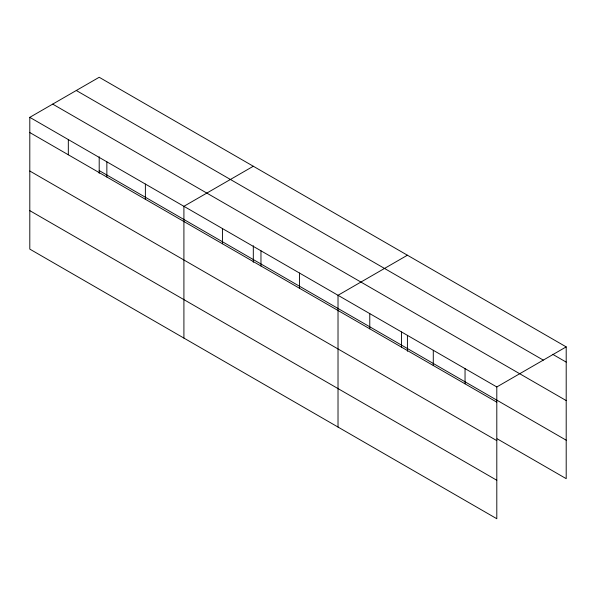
<?xml version="1.0" encoding="UTF-8"?>
<svg xmlns="http://www.w3.org/2000/svg" width="596" height="596" viewBox="0 0 596 596"><rect width="100%" height="100%" fill="white"/><g stroke="black" fill="none" stroke-linecap="round" stroke-linejoin="round"><path stroke-width="0.89" d="M29.8 117.338L496.803 386.96L496.803 518.729L29.8 249.113L29.8 117.338L99.197 77.271L566.2 346.887L566.2 478.663L497.131 438.783M253.307 166.247L183.911 206.313L183.911 338.088M407.418 255.215L338.021 295.288L338.021 427.064M496.803 386.96L566.2 346.887M552.701 354.315L566.2 362.107M76.295 90.495L543.299 360.111M52.701 104.114L566.2 400.572M99.197 170.583L566.2 440.198M29.8 132.55L496.803 402.173M29.8 171.015L496.803 440.638M29.8 210.649L496.803 480.264M465.044 368.626L465.044 383.839M433.285 350.292L433.285 365.504M407.418 335.623L407.418 351.275M401.533 331.957L401.533 347.17M369.773 313.623L369.773 328.836M299.49 273.043L299.49 288.255M260.966 250.797L260.966 266.017M253.307 245.731L253.307 262.3M222.435 228.559L222.435 243.771M145.379 184.067L145.379 199.28M106.855 161.821L106.855 177.042M99.197 156.755L99.197 173.324M68.324 139.583L68.324 154.796"/></g></svg>
